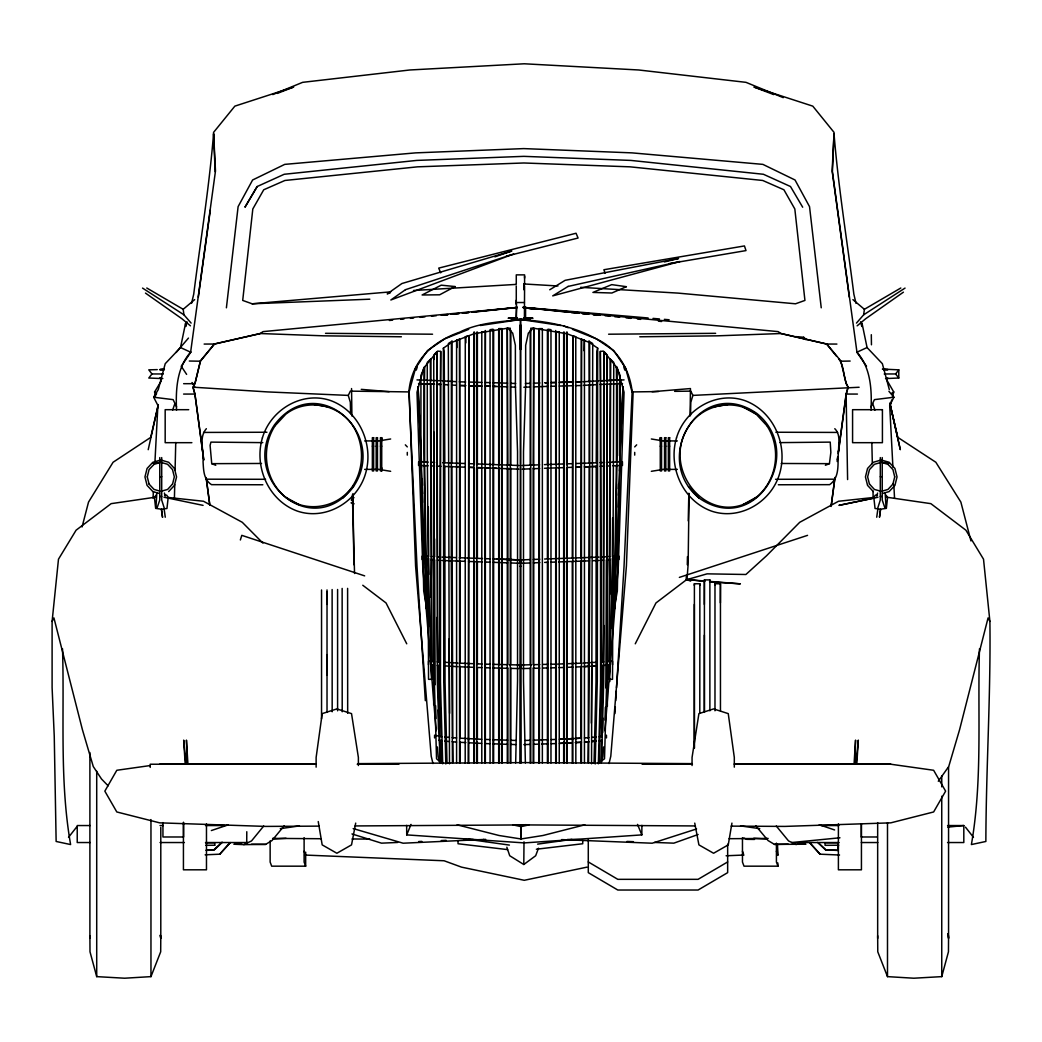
<?xml version="1.0" encoding="UTF-8"?>
<svg xmlns="http://www.w3.org/2000/svg" width="1042" height="1042" viewBox="0 0 1042 1042"><rect width="100%" height="100%" fill="white"/><g stroke="black" fill="none" stroke-linecap="round" stroke-linejoin="round"><path stroke-width="1.5" d="M206.472 823.857L206.472 869.809L183.431 869.809L183.431 822.294M381.724 440.87L381.724 437.705L380.447 437.705L380.447 470.945L381.724 470.945L381.724 467.78M433.68 704.626L433.993 432.156M516.272 304.629L516.272 300.239M520.192 349.461L520.205 325.039M521.143 763.031L520.531 319.542C546.881 321.236 573.061 325.977 596.363 338.91C617.333 348.484 629.498 369.102 632.155 391.479L624.041 566.301L616.525 687.72M523.826 283.958L523.813 289.728L523.813 283.958L557.939 285.977M524.582 278.136L524.582 276.104M530.196 763.044L530.196 667.896M533.165 667.909L533.165 763.122M538.805 763.031L538.805 328.621M589.173 385.058L589.173 463.143M596.245 465.982L596.011 682.093L594.031 763.148M596.245 462.739L596.845 351.31L597.678 348.171L589.551 342.531L567.2 333.779L533.204 328.152L528.346 333.14L525.663 345.345L525.65 385.787L523.501 451.798L523.501 680.804L525.389 762.978M595.216 763.968L597.274 682.028L597.678 348.171M660.276 440.87L660.276 437.705L661.553 437.705L661.553 470.945L660.276 470.945L660.276 437.705M425.331 700.68L416.995 566.301L408.894 391.479C411.707 361.105 432 341.854 459.613 332.19C478.408 322.707 499.939 321.874 520.518 319.542L519.893 763.031M603.149 665.33L601.625 736.876M603.162 662.087L603.748 384.329M440.44 383.365L439.555 681.898L441.144 736.798M440.453 380.148L440.701 351.441L437.653 351.089L423.794 367.943L416.995 392.222L422.739 566.301L436.116 730.794M443.762 451.29L443.775 682.028L445.82 763.968M465.839 342.896L465.865 336.774M468.77 763.148L468.835 335.667L468.184 763.148M591.778 664.666L591.335 723.096M597.274 682.028L597.287 451.29M606.379 559.867L605.91 687.994M608.997 664.809L608.945 679.332L612.514 679.332L613.79 362.421L610.117 358.956L610.221 380.942M609.01 661.592L609.336 558.369L610.104 593.849M612.175 601.911L612.318 558.369M451.981 340.773L451.876 463.143M582.738 840.894L582.725 843.746L536.356 849.23M604.933 730.794L618.31 566.301L624.054 392.222L617.255 367.943L603.383 351.089L600.335 351.441L600.583 682.028L598.342 763.799M160.794 935.729L160.689 951.789L150.96 976.628L124.636 978.217L96.711 976.628L90.003 951.789L89.899 935.729M246.72 842.535L246.785 831.724M270.139 840.92L270.139 862.06L271.688 866.176L305.658 866.176L305.671 852.148M430.333 359.803L431.505 679.332L428.145 558.369L427.298 451.915L427.259 362.421L430.919 358.956L430.815 380.942M609.349 556.754L610.221 384.172M612.331 556.754L612.631 518.069M948.559 935.729L948.454 951.789L941.747 976.628L913.821 978.217L887.497 976.628L877.768 951.789L877.664 935.729M588.001 762.562L588.196 741.722M588.222 738.518L589.173 466.36M588.587 762.562L589.759 566.314L589.642 341.607L592.729 343.547M591.556 763.773L592.729 345.136M406.64 825.355L406.732 834.889L524.269 842.913L641.82 834.889L641.898 825.355M437.887 662.087L436.924 351.675L437.34 681.559L440.089 761.285L437.887 665.33M506.842 847.198L509.72 855.742L523.787 864.508L524.009 841.832M602.628 732.617L602.784 718.003M603.058 693.646L603.37 666.046M603.409 662.803L603.826 625.461M424.511 380.538L424.693 366.719L420.929 375.354L420.929 452.541L423.716 591.101L426.894 608.828L424.693 465.422M424.107 367.448L423.912 452.541L426.308 608.828L420.929 452.541M434.566 737.931L434.605 735.17L441.808 736.798M689.075 493.608L688.124 564.712L686.991 579.352L655.965 602.953L635.268 643.8M690.091 416.032L690.455 388.562L653.204 391.636L632.051 391.922L625.565 368.06L613.686 350.542L596.284 338.793L572.449 329.35M428.483 664.822L428.549 661.214L434.397 661.579M520.44 667.427L520.479 665.017L531.589 664.731M616.356 465.422L614.142 608.828L617.333 591.101L620.107 452.541L620.107 375.354L616.356 366.719L616.538 380.538M616.408 462.205L616.551 383.599M520.427 563.344L520.479 559.945L530.17 559.567M430.88 597.079L431.701 558.369L432.039 661.592M617.424 557.262L617.841 536.317M618.427 507.311L618.883 484.764M619.456 455.758L619.521 382.075M515.66 762.978L517.548 680.804L517.548 451.798L515.399 385.787L515.373 345.345L512.69 333.14L507.832 328.152L473.85 333.779L451.499 342.531L443.371 348.171L443.775 682.028M687.29 564.712L687.459 556.597M688.241 520.87L688.84 493.27M690.533 415.315L690.807 402.329L692.878 395.4L690.807 391.141L674.63 391.349M174.392 499.287L174.743 484.634M175.082 470.176L175.746 442.524M176.528 410.144C175.694 390.086 176.606 367.943 190.621 352.196L215.486 170.953L213.558 132.399L234.854 106.141L293.675 87.046L277.276 93.428M584.054 350.737L584.315 339.705M601.534 740.133L600.96 761.285L604.516 758.771L606.678 681.559L607.304 355.166L604.113 351.675L603.748 381.255M601.547 761.285L603.696 681.559L604.113 351.675M605.011 720.165L605.376 707.297M612.904 558.369L609.531 679.332L610.703 359.803M871.047 410.144C871.88 390.086 870.969 367.943 856.954 352.196L832.415 171.709L834.017 133.728C838.367 187.482 847.094 240.624 853.854 294.17L856.016 303.365M606.952 362.629L607.121 356.312M599.163 762.64L601.481 681.898L600.596 383.365M854.857 764.138L855.56 740.107L854.062 764.138M620.107 452.541L614.728 608.828L617.138 452.541L616.942 367.448M633.145 391.922L626.424 565.871L610.794 756.205L609.023 763.539M694.324 585.357L694.389 583.728L699.859 583.78L699.794 713.34M699.794 585.396L699.859 583.78M709.876 710.839L709.876 579.925L704.405 579.886L704.353 604.412M709.823 581.553L709.876 579.925M714.916 585.357L714.981 583.728L720.452 583.78L720.452 710.839M720.452 583.78L720.387 602.875M159.765 457.581L159.765 500.082L156.951 508.288M880.295 457.581L880.295 500.082L877.677 508.288M612.748 629.967L615.275 569.935M618.427 495.302L618.896 483.944M619.443 470.971L622.999 386.595M609.791 681.598L609.935 678.355M612.175 628.105L615.288 558.408M618.401 488.698L618.609 483.84M619.56 462.765L622.96 386.582M153.044 498.076L153.382 491.577M154.919 462.309L157.889 405.403L153.669 397.223L158.267 389.578L165.222 363.697L180.513 347.546L185.541 323.372L185.75 326.472L187.039 321.822M614.91 713.627L615.314 707.153M615.718 700.68L616.317 690.963M856.811 764.138L858.308 740.107L856.016 764.138M686.378 576.421L686.144 579.352L690.625 581.123M603.618 746.919L602.836 756.596L601.234 762.744M62.52 648.775C64.539 713.913 59.355 780.184 70.609 844.554L56.138 841.467L54.249 736.186L52.1 687.642L52.1 621.423L58.482 559.189L76.092 530.196L111.142 503.651L155.362 497.203M825.394 465.279L829.432 463.664L830.852 452.423L830.227 442.121L780.002 442.616M226.401 307.807L238.11 206.629L252.607 179.992L284.74 164.376L415.602 152.874L523.787 148.602L632.025 152.874L762.887 164.376L795.033 179.992L809.53 206.629L821.239 307.807M831.308 504.758L834.955 477.483M837.312 459.835L837.742 456.63M838.393 451.811L846.117 394.058L848.058 387.155L846.234 383.717L840.751 360.858L826.762 343.99L780.979 333.531L717.638 335.824L639.775 336.774M831.125 506.451L835.007 477.562M837.169 461.515L837.82 456.696M838.25 453.491L846.234 394.097L848.175 387.181C842.783 378.689 845.023 366.693 838.602 358.748M856.472 323.085L863.649 314.814L864.391 309.305L900.809 288.009M198.319 297.113L210.354 209.937M876.726 517.223L877.807 509.421M614.793 604.399L615.223 601.442M731.94 823.102L728.254 844.88L713.588 853.255L698.908 844.88L694.74 823.102M355.7 823.102L351.532 844.88L336.866 853.255L322.186 844.88L318.24 821.552M148.211 449.688L158.293 404.57M158.11 405.403L150.725 437.38L113.083 462.257L88.531 502.088L82.058 526.952M191.559 303.365L193.721 294.17C200.481 240.624 209.208 187.482 213.558 133.728L215.173 171.709M206.355 428.692C198.436 437.744 204.063 450.952 203.06 461.749C203.568 470.124 203.542 479.58 211.513 484.66L262.831 484.764M147.274 476.884L149.071 469.59L154.047 464.315L159.361 462.791M172.542 484.139L174.327 476.845L172.503 469.59L167.554 464.276L160.794 462.335M892.903 484.139L894.739 476.845M889.803 403.007L900.327 449.688L890.337 405.403L891.692 400.024M876.791 496.07L877.572 493.061M892.369 397.328L893.749 391.974L886.547 379.601M401.391 336.774L323.515 335.824L260.174 333.531L214.391 343.99L200.429 361.209L194.919 383.717L192.991 387.155L194.919 394.097L203.776 459.913M468.705 329.35L444.869 338.793L427.481 350.542L415.602 368.06L409.115 391.922L388.796 391.636L361.261 389.356M156.847 493.061L156.013 506.373M240.363 539.99L241.796 535.354L364.661 575.874M416.266 370.092L417.217 367.123M172.62 410.157L174.861 403.632M538.48 848.227L535.666 855.742L523.787 864.508M406.732 834.889L411.017 824.404M778.335 484.764L829.653 484.66C840.907 476.793 837.039 461.554 838.589 449.857C838.615 442.759 840.542 434.227 834.798 428.692M161.21 381.072L154.581 391.974L155.584 395.986M275.257 425.527L275.166 425.631C260.318 448.06 264.668 480.375 285.782 497.36L285.847 497.399C306.53 513.693 338.35 507.741 352.743 486.002M352.73 486.002C364.44 467.871 364.413 443.775 352.73 425.631M353.512 486.614C389.161 433.107 316.221 369.376 274.372 425.006C238.722 478.512 311.662 542.244 353.512 486.614L342.688 498.206M689.27 425.631C658.687 468.9 709.928 531.55 756.153 497.399L756.231 497.36C777.345 480.362 781.669 448.073 766.821 425.631L766.743 425.527M870.969 406.901L874.446 399.633L893.919 397.223L888.904 391.297M484.764 763.004L485.351 330.522L485.351 464.745M350.594 413.7L350.346 402.329L348.275 395.4L350.346 391.141L389.174 391.636M893.919 397.223L889.686 405.403L892.916 467.181M52.1 621.423L53.937 617.932L82.396 729.621L93.272 766.534L101.517 778.999L108.108 785.798M257.153 186.518L244.961 207.215L257.205 186.518L284.205 174.275L416.774 160.416L523.839 156.352L630.853 160.416L763.421 174.275L790.487 186.518L802.679 207.215M155.948 495.119L154.437 497.503L155.649 508.379L161.302 509.173L166.954 508.496L168.179 497.503L166.655 495.119L164.519 495.119M190.894 352.027L181.256 366.263L186.622 374.378M884.228 373.961L895.625 373.961L898.777 369.845L882.405 369.089M163.347 373.961L151.95 373.961L148.798 378.025L162.005 378.572M68.525 837.338L76.522 827.153M263.691 826.046L251.526 840.933L243.828 844.632L233.916 844.228L241.926 844.228M188.459 338.077L176.111 352.483M259.966 333.648L214.47 344.029L200.416 360.858L194.932 383.677L183.639 383.69M284.219 825.785L271.975 840.568L265.632 844.385L243.828 844.632M156.56 393.746L153.669 397.223L173.128 399.633L176.606 406.901M530.782 763.122L530.782 328.204L533.751 328.204L533.165 464.745M230.048 842.626L219.758 854.179L230.308 842.626M742.868 504.654L756.297 497.281M436.924 351.675L433.733 355.166L434.371 681.559L436.533 758.771L439.503 761.285M153.877 464.445L153.291 462.869L160.611 462.387M275.179 425.631L285.782 414.221C306.491 397.979 338.363 403.827 352.743 425.631M689.257 425.631C703.65 403.84 735.509 397.979 756.218 414.221L766.821 425.631M172.503 484.087L167.593 489.453L160.794 491.342M168.661 491.577L174.444 485.39L176.554 476.923L174.444 468.457L168.661 462.27L160.755 459.991M892.929 484.087L887.953 489.453L882.535 491.003M351.584 500.017L353.811 497.672M351.31 500.017L353.564 497.672M634.708 446.901L636.675 444.843M938.295 781.266L948.728 766.534L959.604 729.621L988.063 617.932L989.9 621.423C990.838 694.806 986.084 768.084 985.862 841.467L971.391 844.554C982.645 780.184 977.461 713.913 979.48 648.775M584.445 762.692L584.445 340.148L581.475 339.184L580.889 558.252M206.368 850.376L214.092 850.051L222.233 842.392M206.108 850.181L213.844 849.855L221.985 842.314M191.116 323.085L183.939 314.814L183.184 309.305L194.659 299.627M857.136 325.833L865.628 318.774L903.414 292.164M825.707 850.051L838.328 850.363L825.707 850.051L817.579 842.392M260.174 333.531L263.053 331.616L517.301 307.416L471.909 312.079M409.167 391.727L415.576 565.871L431.206 756.205L432.977 763.539M863.649 314.814L905.042 288.087M448.32 343.547L451.394 341.607L451.29 566.314L452.449 762.562M516.637 306.934L516.011 318.474M549.733 289.78L565.129 280.324L678.55 258.494L664.418 261.933M727.655 861.942L698.075 879.331L617.802 879.331L588.287 861.942M891.861 393.081L893.749 391.974M524.53 306.869L525.572 307.286L525.572 318.422L529.87 319.712L511.375 319.751L514.904 318.657M856.954 352.196L867.061 347.546L882.366 363.697L889.321 389.578M272.796 94.588L302.61 82.344L409.832 69.983L524.269 63.783L638.72 69.983L745.994 82.344L783.245 97.648M511.375 319.751L520.518 319.034L529.87 319.712M468.249 335.667L465.279 336.774L465.201 763.148M584.875 824.808L542.947 835.502L521 838.966L499.053 835.502L457.125 824.808M698.127 834.499L673.822 843.16L654.428 842.444M390.281 292.841L387.207 293.896L401.912 283.528L511.817 251.018L494.885 256.84M211.357 830.552L228.185 824.873M679.371 577.398L807.55 535.354M460.16 558.252L459.574 339.184L456.591 340.148L456.591 762.692M696.577 828.95L652.201 843.212L561.547 839.605M159.439 460.382L152.861 462.27L147.078 468.457L144.955 476.923L147.078 485.39L152.861 491.577L159.439 493.478M881.245 459.991L873.339 462.27L867.556 468.457L865.446 476.923L867.556 485.39L873.339 491.577M881.206 462.335L874.407 464.315L869.458 469.629L867.634 476.884L869.458 484.139M882.561 493.478L889.139 491.577L894.922 485.39L897.045 476.923L894.922 468.457L889.139 462.27L882.561 460.382M506.256 256.215L578.076 238.019L576.044 233.252L438.708 268.12L440.688 272.835M599.241 736.798L602.12 736.121M599.293 740.901L602.172 740.276M528.893 824.886L521.078 826.645L513.107 824.886M586.998 867.139L524.269 880.295L461.541 867.139L444.113 860.77L304.59 855.039M877.963 497.255L838.927 505.37L874.446 498.011M160.781 378.025L159.608 378.233L162.812 378.546M669.329 263.6L745.994 250.588L744.444 245.938L603.904 269.735L605.063 273.264M480.362 325.508L520.466 319.503M713.236 406.966L728.045 404.452M390.659 438.982L378.728 440.922L364.674 440.922M651.341 471.31L663.272 469.382L677.326 469.382M519.919 825.577L526.08 824.639M537.607 844.124L571.902 839.383M280.285 828.677L299.419 825.889M150.1 765.57L116.808 770.272L104.838 791.152L116.808 811.965L159.621 822.841L265.58 826.41L319.282 826.124M444.478 315.244L447.708 314.892M454.169 314.202L459.014 313.681M463.872 313.173L468.718 312.652M473.563 312.131L517.21 307.481M874.381 497.399L838.51 501.254L799.722 522.303L766.482 555.829L745.89 574.494L707.088 573.842L686.978 579.612L704.783 581.019M389.395 320.48L392.639 320.141M400.727 319.321L403.957 318.995M410.431 318.331L413.661 318.005M420.134 317.341L424.993 316.846M431.466 316.195L436.311 315.7M441.17 315.205L447.643 314.541M450.873 314.215L458.962 313.395M462.205 313.056L468.679 312.405M839.969 837.781L791.712 842.535L838.797 842.535M947.725 827.14L963.811 825.551L963.811 842.535L947.556 842.535M883.668 370.144L887.979 369.623L883.16 369.181M164.415 369.181L159.608 369.623L163.92 370.144M580.654 287.332L678.016 293.102L795.515 303.795L804.932 300.422L794.825 208.973L783.91 189.774L762.731 180.474L630.11 166.837L523.839 162.982L417.529 166.837L284.909 180.474L263.73 189.774L252.815 208.973L242.708 300.422L252.125 303.795L390.75 291.851M584.419 737.944L588.86 737.619M591.83 737.358L596.271 737.033M594.852 741.253L591.882 741.487L596.337 741.162M885.57 378.572L898.777 378.025L898.777 369.845M160.416 369.415L163.594 369.194M600.791 661.97L603.709 661.8M606.639 661.579L612.501 661.214L612.553 664.822M600.843 665.577L609.635 665.017M583.676 663.025L596.284 662.282M588.456 666.346L583.741 666.633L596.337 665.89L591.609 666.151M273.147 839.057L286.055 838.289M413.466 290.497L515.647 284.44M583.299 381.737L598.512 380.864M583.351 385.384L597.04 384.615M571.941 738.635L559.385 739.286L581.371 738.179L575.093 738.465M600.348 557.04L609.609 556.571M612.696 556.441L618.87 556.128L618.922 559.541L612.748 559.815M600.413 560.414L603.5 560.283M606.587 560.114L609.674 559.984M485.676 839.37L403.111 843.212L353.186 828.572M692.878 395.4L859.116 387.259M397.64 842.457L381.489 843.16L351.975 833.939M418.637 841.545L421.867 841.415M441.261 840.568L446.106 840.36M205.144 854.818L220.005 854.179M755.776 825.785L768.084 840.568L774.44 844.385L805.896 844.228L797.885 844.228M726.118 855.769L743.962 855.039M599.984 462.635L603.188 462.531M606.392 462.374L622.426 461.762L622.478 465.422L612.865 465.787M600.036 466.295L603.24 466.191M606.444 466.048L609.661 465.93M252.125 303.795L369.832 299.197M522.146 465.5L539.626 464.81M522.211 469.16L530.144 468.835M533.322 468.731L539.678 468.47M533.374 559.463L539.782 559.202M522.224 563.279L530.235 562.954M533.439 562.862L539.847 562.602M559.02 664.041L563.644 663.845M566.718 663.741L582.1 663.129M559.085 667.635L563.696 667.479M566.77 667.336L572.931 667.114M576.005 666.971L582.165 666.75M525.402 383.495L530.248 383.339M533.478 383.195L539.925 382.974M603.292 380.669L600.101 380.786L624.054 379.9M606.496 380.538L620.863 380.004M523.852 387.246L530.3 386.986M533.53 386.882L548.04 386.374M600.166 384.446L622.517 383.625M576.421 463.495L596.805 462.778M589.03 466.699L584.315 466.868L596.871 466.438L592.169 466.595M598.811 557.118L544.588 559.02M589.564 560.843L558.577 561.938M592.664 560.713L598.863 560.505M544.393 464.628L563.683 463.964M566.9 463.833L571.719 463.677M544.445 468.288L563.735 467.637M566.952 467.493L571.771 467.35M544.653 562.419L547.753 562.328M550.84 562.198L555.49 562.055M157.251 369.623L148.798 369.845L151.95 373.961M525.376 740.458L530.274 740.263M533.439 740.185L548.092 739.677M551.309 739.599L556.194 739.416M523.852 744.626L530.339 744.392M533.582 744.314L538.44 744.131M541.671 744.04L548.157 743.806M551.387 743.727L556.246 743.545M517.392 318.005L508.144 318.24L517.379 318.07M547.988 382.688L544.771 382.766L547.988 382.714M580.173 381.854L575.34 381.971L581.775 381.828M551.257 386.269L556.089 386.165M559.307 386.061L572.175 385.748M575.392 385.644L580.225 385.54M539.834 664.549L533.165 664.692L533.165 467.975M542.895 664.444L547.858 664.34M550.997 664.249L557.483 664.106M522.224 668.56L530.248 668.391M533.465 668.287L539.886 668.156M543.09 668.052L547.91 667.948M551.127 667.857L555.933 667.753M774.44 844.385L788.286 844.228M840.607 361.209L850.155 361.053M463.872 839.591L473.263 839.448M715.633 333.323L608.606 334.208M651.992 391.636L658.466 391.545M432.547 334.208L325.521 333.323M577.698 839.8L580.954 839.774M729.074 838.706L768.136 838.419M316.026 763.851L159.621 764.229M358.344 763.63L525.22 762.614L692.109 763.63M355.088 825.941L525.22 824.912L695.366 825.941M204.141 344.068L214.47 344.029M203.568 432.43L266.934 432.248M262.779 442.629L210.927 442.121L210.093 445.377L211.734 463.664L261.516 463.469M484.764 331.734L481.795 331.747L481.795 763.004M183.6 394.071L194.932 394.058L203.724 459.835M775.561 479.294L834.955 479.19M524.413 302.532L516.454 302.532L516.454 319.868M507.298 763.122L507.298 328.204L510.267 328.204L510.267 763.122M575.835 763.148L575.77 336.774L572.8 335.667L572.279 558.252M188.719 409.688L165.17 409.688L165.17 442.681L191.871 442.681M677.326 440.922L663.272 440.922L651.341 438.982M372.359 446.197L373.635 446.197M376.188 446.197L377.464 446.197M380.447 446.197L381.724 446.197M660.276 446.197L661.553 446.197M664.535 446.197L665.812 446.197M668.365 446.197L669.641 446.197M364.674 469.382L378.728 469.382L390.659 471.31M159.765 476.728L161.705 476.728L161.705 500.082L164.323 508.288M880.295 476.728L882.235 476.728L882.235 500.082L885.049 508.288M877.481 495.119L875.345 495.119L873.821 497.503L875.046 508.496L880.698 509.173L886.351 508.379L887.563 497.503L886.052 495.119M159.765 496.487L161.705 496.487M880.295 496.487L882.235 496.487M520.036 566.301L521.013 566.301M316.117 764.229L150.217 764.229L150.217 767.407M357.211 764.229L398.93 764.229M642.119 764.229L692.435 764.229M734.284 764.229L890.819 764.229L933.632 770.272L945.615 791.152L933.632 811.965L890.819 822.841L784.86 826.41L731.158 826.124M90.224 825.551L77.225 825.551L77.225 842.535L90.224 842.535M160.038 825.551L163.281 825.551M205.495 825.551L224.981 825.551M820.94 825.551L838.797 825.551M947.582 825.551L963.811 825.551M183.431 836.986L162.943 836.986L162.943 822.568M861.434 836.986L877.195 836.986M160.038 842.535L184.382 842.535M205.495 842.535L247.709 842.535M861.356 842.535L877.768 842.535M205.665 842.783L214.743 842.783L214.743 845.322M838.693 842.783L825.069 842.783L825.069 845.322L838.693 845.231M251.526 844.228L265.632 844.385M205.665 845.322L214.743 845.231M809.504 842.626L820.054 854.179L809.751 842.626M777.827 862.958L777.97 866.176L744.014 866.176L742.464 862.06L742.464 837.664M857.449 394.071L846.117 394.058L847.602 479.554M206.199 479.19L265.593 479.294M890.819 764.229L734.415 763.851M523.852 307.416L778.113 331.616L780.979 333.531L826.567 344.029L836.908 344.068M775.847 432.248L837.599 432.43M781.253 463.482L829.432 463.664M272.6 838.38L321.236 838.732M352.04 838.966L369.871 839.097M754.512 839.435L746.71 839.331L743.767 838.002M189.305 361.027L200.429 361.209M567.486 839.448L580.107 839.709M523.774 318.07L533.009 318.24L523.774 318.005M485.168 664.145L490.04 664.249M493.192 664.34L507.884 664.692L507.884 467.975M509.46 664.731L520.479 665.017L520.596 667.427M485.103 667.753L489.922 667.857M493.127 667.948L507.584 668.287M510.788 668.391L518.825 668.56M459.262 381.815L465.696 381.997M468.926 382.062L481.795 382.414M485.012 382.479L489.844 382.622M493.061 382.688L507.571 383.195M489.779 386.269L484.96 386.139L489.779 386.282M496.213 386.439L492.996 386.348L507.519 386.882M484.856 739.416L489.727 739.599M492.944 739.677L507.61 740.185M510.762 740.263L515.673 740.458M484.791 743.545L489.649 743.727M492.892 743.806L507.467 744.314M510.71 744.392L515.569 744.574M469.33 463.677L474.149 463.833M477.366 463.964L518.89 465.5M474.097 467.493L469.265 467.324L474.097 467.519M482.133 467.78L477.301 467.611L518.838 469.16M490.17 468.066L485.351 467.897L485.351 763.004M493.387 468.184L496.591 468.288M482.524 558.538L459.288 557.731M485.611 558.668L490.261 558.812M493.348 558.929L518.877 559.867M468.535 561.469L482.459 561.938M485.559 562.055L490.196 562.198M493.296 562.328L507.61 562.862M442.668 462.713L464.628 463.495M444.179 466.438L464.563 467.155M442.238 557.118L456.188 557.6M442.173 560.505L465.435 561.338M626.958 841.441L633.432 841.676M510.801 383.339L515.647 383.495M416.982 379.9L440.935 380.786M510.749 386.986L515.582 387.181M496.448 559.033L520.479 559.945L520.622 563.344M510.814 562.954L518.825 563.279M428.236 462.127L418.623 461.762L418.558 465.422L428.184 465.787M431.44 462.27L434.644 462.374M431.388 465.93L434.592 466.048M437.796 466.191L441 466.295M458.936 663.129L474.331 663.741M477.405 663.845L482.016 664.041M458.884 666.75L474.266 667.336M477.34 667.479L481.964 667.635M348.275 395.4L267.351 391.909L192.991 387.181L194.932 394.058M819.793 854.179L839.526 855.026M428.353 556.441L422.179 556.128L422.114 559.541L428.288 559.815M431.44 556.571L434.514 556.741M437.601 556.871L440.688 557.04M431.375 559.984L434.462 560.114M437.549 560.283L440.636 560.414M459.678 738.153L481.665 739.312M459.613 742.295L465.904 742.594M469.043 742.79L481.599 743.402M442.537 380.864L456.227 381.659M443.996 384.615L448.568 384.863M451.603 385.058L456.175 385.293M753.757 838.289L766.665 839.057M444.765 662.282L457.36 663.025M444.713 665.864L457.308 666.659M881.389 462.387L888.709 462.869L888.123 464.445M704.639 581.488L686.991 579.352M709.524 581.814L740.38 583.846L709.641 581.41M437.327 661.8L440.258 661.97M431.414 665.017L434.345 665.187M437.275 665.408L440.206 665.577M444.765 737.033L449.219 737.358M452.176 737.619L456.63 737.944M444.713 741.162L449.154 741.513M452.124 741.722L456.565 742.099M795.554 336.605L803.643 337.269L805.922 339.536M523.826 307.403L648.15 317.979M652.995 318.396L659.456 318.943M664.301 319.36L669.133 319.764M579.3 313.121L522.81 307.364L567.473 312.131M582.53 313.447L588.99 314.098M593.836 314.593L600.283 315.257M605.128 315.752L609.974 316.234M614.819 316.729L619.651 317.224M626.112 317.875L630.957 318.37M637.417 319.034L640.648 319.36M658.401 321.17L661.631 321.496M520.687 319.503L560.804 325.508M571.172 312.535L577.177 313.173M582.465 313.746L586.867 314.202M593.341 314.892L596.975 315.296M167.619 497.399L203.49 501.254L242.278 522.303L262.91 543.103M507.584 849.608L458.037 843.746L458.024 840.894M468.848 839.383L509.408 845.088M523.032 307.468L526.249 307.924M529.466 308.38L534.285 309.057M886.638 497.203L930.858 503.651L965.908 530.196L983.518 559.189L989.9 621.423M740.549 825.889L759.774 828.677M516.506 824.873L521.13 825.577M528.841 308.497L532.045 309.031M313.955 404.452L328.764 406.966M886.807 378.025L887.979 378.233M164.037 497.255L203.073 505.37M438.864 740.276L441.743 740.901M882.639 462.791L887.953 464.315L892.929 469.59L894.726 476.884M881.206 491.342L874.407 489.453L869.497 484.087M159.465 491.003L154.021 489.401L149.071 484.087M351.037 502.83L354.098 503.82M819.259 824.743L834.616 829.953M773.737 94.588L753.965 87.046L812.786 106.141L834.069 132.399L832.141 170.953L849.308 297.113M563.93 326.042L568.19 327.696M211.734 463.664L215.759 465.279M180.513 347.546L190.621 352.196M796.244 844.632L788.547 840.933L776.303 826.046M742.868 406.966L756.284 414.26M699.312 498.206C755.411 537.034 806.026 452.866 756.805 413.413C700.706 374.599 650.091 458.754 699.312 498.206L688.488 486.614M285.703 497.281L299.132 504.654M146.779 288.009L183.184 309.305M154.581 391.974L156.469 393.081M142.546 288.087L183.939 314.814M145.476 293.089L181.959 318.774L190.452 325.833M362.772 585.252L386.035 602.953L406.732 643.8M852.916 299.627L864.391 309.305M483.54 839.409L485.898 841.467M818.986 843.395L825.967 849.855M803.643 337.269L805.87 339.562M405.325 444.843L407.292 446.901M507.298 328.204L507.884 464.745M826.567 344.029L836.596 356.299M965.478 827.153L973.475 837.338M895.625 373.961L898.777 378.025M856.745 352.027L866.527 366.263M191.989 382.505L194.659 386.569M600.335 351.441L600.596 380.148M637.522 824.404L641.82 834.889M617.411 369.35L616.356 366.719L617.307 371.33M776.42 851.249L777.97 855.365L777.475 844.111M777.97 866.176L776.42 862.06L776.42 843.121M742.464 851.249L743.493 853.997M304.108 851.249L305.658 855.365M305.658 866.176L304.108 862.06L304.108 837.664M872.714 403.632L874.954 410.157M623.819 367.123L624.783 370.092M159.869 935.39L160.794 938.373L160.794 827.361M885.153 493.061L885.987 506.373M860.549 321.822L861.825 326.472L862.047 323.372L867.061 347.546M443.371 348.171L444.205 351.31L444.804 462.739M970.962 540.941L960.867 502.088L935.846 462.257L897.813 437.38L890.337 405.403M439.815 762.744L438.213 756.596L437.419 746.919M164.428 493.061L165.209 496.07M147.261 476.845L149.097 484.139M947.738 933.684L948.559 938.373L948.559 767.081M164.193 509.421L165.274 517.223M209.82 504.849L206.147 477.562L209.729 504.758M185.984 764.138L183.692 740.107L185.189 764.138M352.352 494.885L354.554 573.504M187.938 764.138L186.44 740.107L187.143 764.138M893.854 485.064L894.531 498.076M776.967 843.655L777.397 853.307M421.489 462.765L418.089 386.582L421.463 467.728M422.284 480.596L422.505 485.455M425.761 558.408L428.796 626.489M421.945 479.086L422.557 493.687M425.631 566.692L428.223 628.352M441.235 740.028L441.886 762.64M433.915 356.312L434.006 359.464M442.707 763.799L440.466 682.028L440.701 351.441M435.048 684.776L434.657 559.867M435.634 705.694L435.986 718.563M871.828 442.524L872.336 463.703M873.001 491.108L873.157 497.672M456.735 339.705L456.917 347.585M447.018 763.148L445.038 682.093L444.804 465.982M422.075 479.919L422.518 502.478M423.104 531.485L423.56 554.044M424.641 462.205L424.498 383.599M606.444 735.17L606.483 737.931M871.307 334.703L871.451 344.798M351.545 388.562L351.909 416.032M352.925 493.608L353.876 564.712M838.263 844.02L838.302 847.198M837.989 842.561L838.081 850.559M437.119 617.346L437.64 662.803M437.666 666.046L437.94 690.403M438.161 709.889L438.382 729.374M452.814 738.518L451.876 466.36M452.853 741.722L453.036 762.562M449.623 713.34L449.167 638.876M449.493 763.773L448.32 345.136M431.688 556.754L430.815 384.172M428.314 506.79L428.718 556.754M589.056 340.773L589.173 382.075M434.579 538.909L434.644 556.649M572.8 335.667L572.866 763.148M432.052 664.809L432.091 679.332L428.536 679.332L428.145 558.369M428.731 558.369L428.783 574.494M606.965 355.934L606.991 380.265M606.991 383.508L607.356 706.255M520.844 325.039L520.857 349.461M941.747 775.938L941.747 786.853M941.747 796.205L941.747 976.628M887.497 822.698L887.497 976.628M882.235 457.581L882.235 476.728M877.664 822.607L877.664 938.373M861.434 823.857L861.434 869.809L838.393 869.809L838.393 823.857M861.291 824.092L861.291 836.986M734.31 767.146L734.31 757.469L728.254 713.627L713.588 708.912L698.908 713.627L692.057 757.469L692.057 765.531M727.655 844.189L727.655 872.649L698.075 890.024L617.802 890.024L588.287 872.649L588.287 839.605M714.981 583.728L714.981 710.787M704.405 579.886L704.405 712.376M704.353 635.177L704.353 711.712M694.389 583.728L694.389 748.026M694.324 604.412L694.324 748.377M634.708 452.384L634.708 455.12M581.475 339.184L581.475 762.692M580.889 561.482L580.889 663.064M580.889 666.281L580.889 738.609M580.889 741.813L580.889 762.692M572.279 561.482L572.279 763.148M567.226 332.151L567.226 762.991M566.64 332.151L566.64 464.745M566.64 467.975L566.64 558.252M566.64 561.482L566.64 762.991M564.256 332.151L564.256 762.991M563.67 332.151L563.67 738.817M563.67 742.034L563.67 762.991M559.254 763.004L559.254 331.747L556.285 331.734L556.285 763.004M555.699 330.522L555.699 464.745M555.699 467.975L555.699 763.004M550.971 762.991L550.971 329.689L548.001 329.194L548.001 762.991M547.415 329.754L547.415 464.745M547.415 467.975L547.415 558.252M547.415 561.482L547.415 762.991M542.361 763.044L542.361 328.621L539.391 328.621L539.391 763.044M533.751 328.204L533.751 763.122M530.196 330.418L530.196 464.745M530.196 467.975L530.196 664.666M524.582 284.049L524.582 274.867L516.272 274.867L516.272 284.049M524.582 285.912L524.413 319.868M516.272 285.912L516.272 303.04M510.854 330.418L510.854 464.745M510.854 467.975L510.854 664.666M510.854 667.896L510.854 763.044M507.884 667.909L507.884 763.122M502.244 328.621L502.244 763.031M501.658 763.044L501.658 328.621L498.688 328.621L498.688 763.044M499.274 328.621L499.274 464.745M499.274 467.975L499.274 664.666M499.274 667.896L499.274 763.044M493.634 329.754L493.634 464.745M493.634 467.975L493.634 762.991M493.048 762.991L493.048 329.194L490.066 329.689L490.066 762.991M477.379 332.151L477.379 464.745M477.379 467.975L477.379 558.252M477.379 561.482L477.379 664.666M477.379 667.896L477.379 738.817M477.379 742.034L477.379 762.991M476.793 332.151L476.793 762.991M474.41 332.151L474.41 464.745M474.41 467.975L474.41 558.252M474.41 561.482L474.41 762.991M473.823 332.151L473.823 762.991M460.16 561.482L460.16 663.064M460.16 666.281L460.16 738.609M460.16 741.813L460.16 762.692M459.574 339.184L459.574 762.692M407.292 452.384L407.292 455.12M381.724 437.705L381.724 470.945M358.383 765.531L358.383 757.469L351.532 713.627L336.866 708.912L322.186 713.627L316.13 757.469L316.13 767.146M347.611 588.378L347.676 713.301M342.141 588.417L342.206 711.764M337.595 589.485L337.595 710.787M332.124 589.538L332.177 711.764M327.084 591.713L327.084 604.412M327.084 654.597L327.084 675.229M327.019 589.928L327.019 712.376M321.548 589.967L321.548 718.902M183.574 822.568L183.574 836.986M161.705 457.581L161.705 476.728M150.96 819.572L150.96 976.628M96.711 771.262L96.711 976.628M89.899 752.532L89.899 938.373M521.078 826.645L521 838.966L520.922 826.645M880.555 509.421L879.474 517.223L880.542 509.486M262.402 437.874C253.831 466.66 268.406 500.499 297.191 511.036C325.716 520.883 357.211 502.01 365.495 473.758C374.065 444.973 359.49 411.134 330.692 400.584C302.167 390.737 270.686 409.61 262.402 437.874M676.505 437.874C667.935 466.66 682.51 500.499 711.308 511.036C739.833 520.883 771.314 502.01 779.598 473.758C788.169 444.973 773.594 411.134 744.809 400.584C716.284 390.737 684.789 409.61 676.505 437.874M405.494 289.676L390.841 299.992L513.628 254.001L405.494 289.676M568.124 286.42L552.716 295.876L679.996 261.49L568.124 286.42M455.067 286.563L439.646 294.808L422.101 294.977L441.222 285.169L455.067 286.563M626.372 286.68L611.888 293.01L592.911 292.424L611.732 284.635L626.372 286.68M588.925 741.722L584.471 742.073L588.925 741.748M572.006 742.764L559.437 743.402L572.006 742.79M581.423 742.269L575.145 742.594L581.423 742.295M581.189 466.985L576.473 467.155L581.189 467.011M556.037 382.479L551.205 382.609L556.037 382.492M572.123 382.062L559.254 382.401L572.123 382.075M882.418 409.688L852.577 409.688L852.577 442.681L882.418 442.681L882.418 409.688M373.635 437.705L372.359 437.705L372.359 470.945L373.635 470.945L373.635 437.705M377.464 437.705L376.188 437.705L376.188 470.945L377.464 470.945L377.464 437.705M665.812 437.705L664.535 437.705L664.535 470.945L665.812 470.945L665.812 437.705M669.641 437.705L668.365 437.705L668.365 470.945L669.641 470.945L669.641 437.705M465.644 385.644L460.825 385.514L465.644 385.657M481.743 386.061L468.861 385.722L481.743 386.074M434.501 384.211L418.532 383.612L434.501 384.224M440.883 384.446L437.692 384.329L440.883 384.472M162.526 517.223L161.445 509.421L162.526 517.223"/></g></svg>
